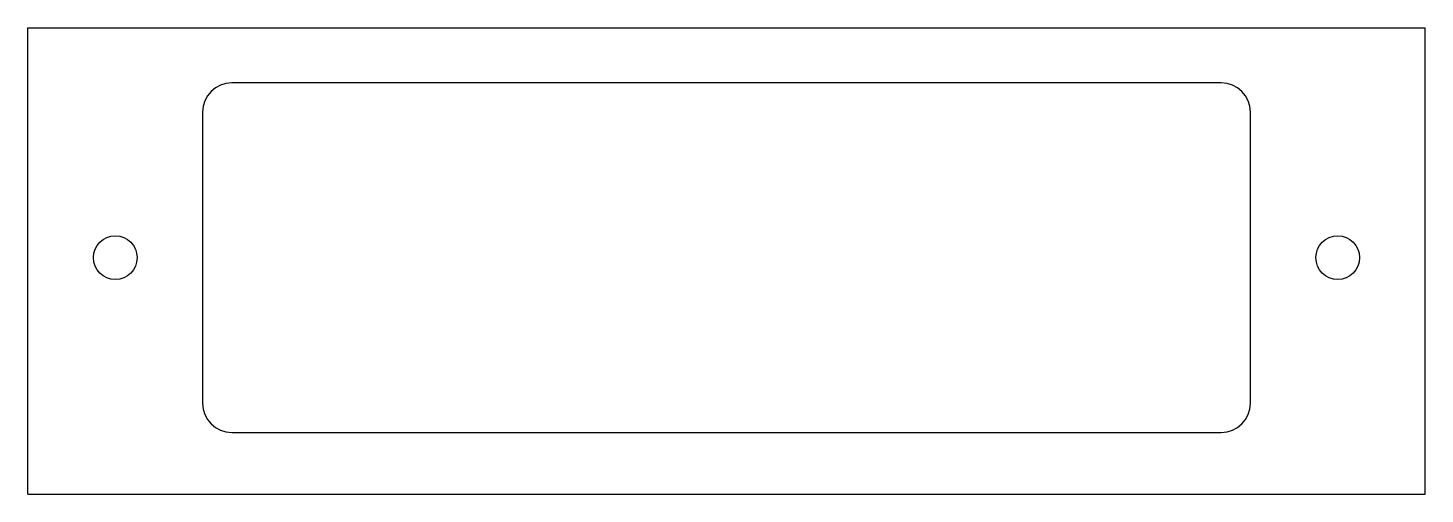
# Model space of a CAD drawing. Extents: x -2.96 to 3.04, y -0.81 to 1.19.
import ezdxf

# ---------------------------------------------------------------- set-up
doc = ezdxf.new("R2010")
doc.units = 0
doc.layers.get('0').update_dxf_attribs({"linetype": 'CONTINUOUS'})

msp = doc.modelspace()

# ---------------------------------------------------------------- linework, layer by layer
at = {"color": 7, "linetype": 'CONTINUOUS'}
for p, q in [((-2.9553, -0.8053), (-2.9553, 1.1947)), ((-2.9553, 1.1947), (3.0447, 1.1947)), ((3.0447, -0.8053), (3.0447, 1.1947)), ((2.1697, 0.959), (-2.0803, 0.959)), ((-2.2053, 0.834), (-2.2053, -0.416)), ((2.2947, -0.416), (2.2947, 0.834)), ((-2.0803, -0.541), (2.1697, -0.541)), ((-2.9553, -0.8053), (3.0447, -0.8053))]:
    msp.add_line(p, q, dxfattribs=at)
for centre in [(-2.5803, 0.209), (2.6697, 0.209)]:
    msp.add_circle(centre, 0.0938, dxfattribs=at)
for centre, start, end in [((-2.0803, 0.834), 90, 180), ((2.1697, 0.834), 0, 90), ((-2.0803, -0.416), 180, 270), ((2.1697, -0.416), 270, 0)]:
    msp.add_arc(centre, 0.125, start, end, dxfattribs=at)

doc.saveas('drawing.dxf')
